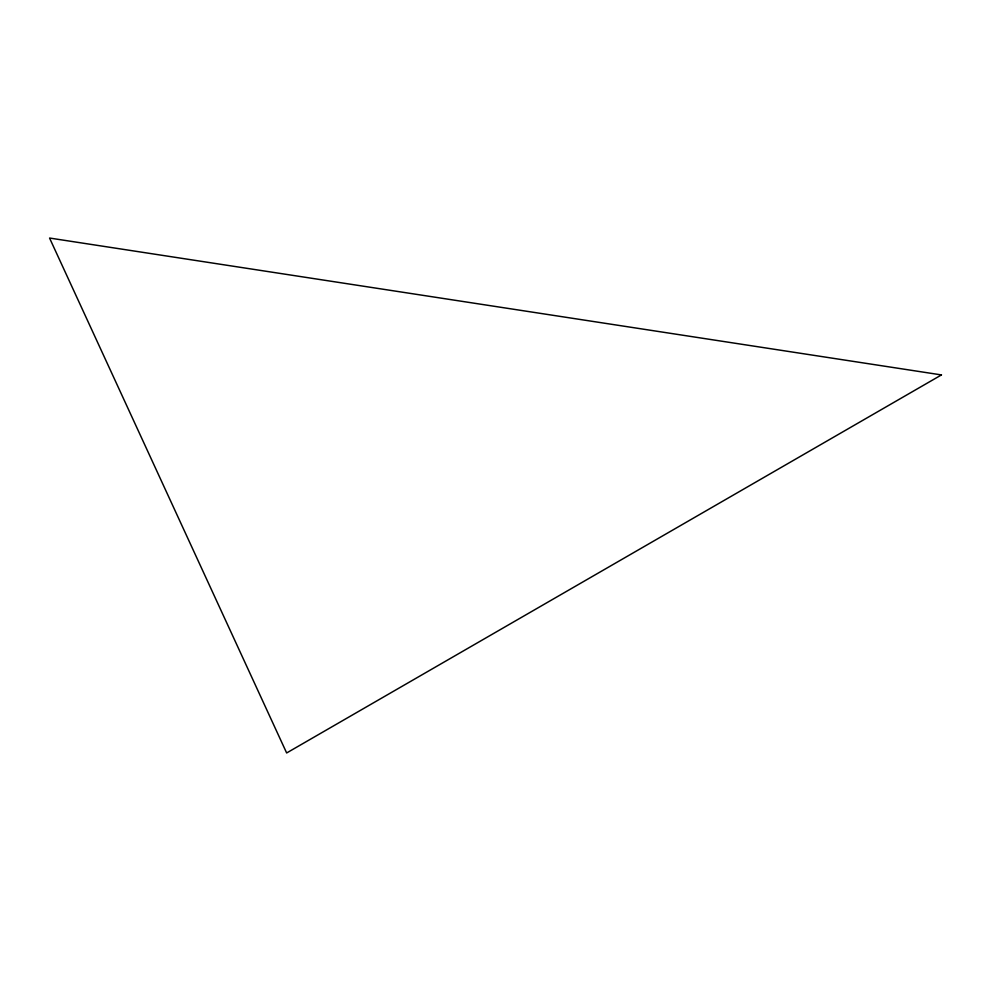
<?xml version="1.0" encoding="UTF-8"?>
<svg xmlns="http://www.w3.org/2000/svg" width="991" height="991" viewBox="0 0 991 991"><rect width="100%" height="100%" fill="white"/><g stroke="black" fill="none" stroke-linecap="round" stroke-linejoin="round"><path stroke-width="1.49" d="M941.45 374.92L286.647 752.962L49.55 238.038L941.45 374.92"/></g></svg>
